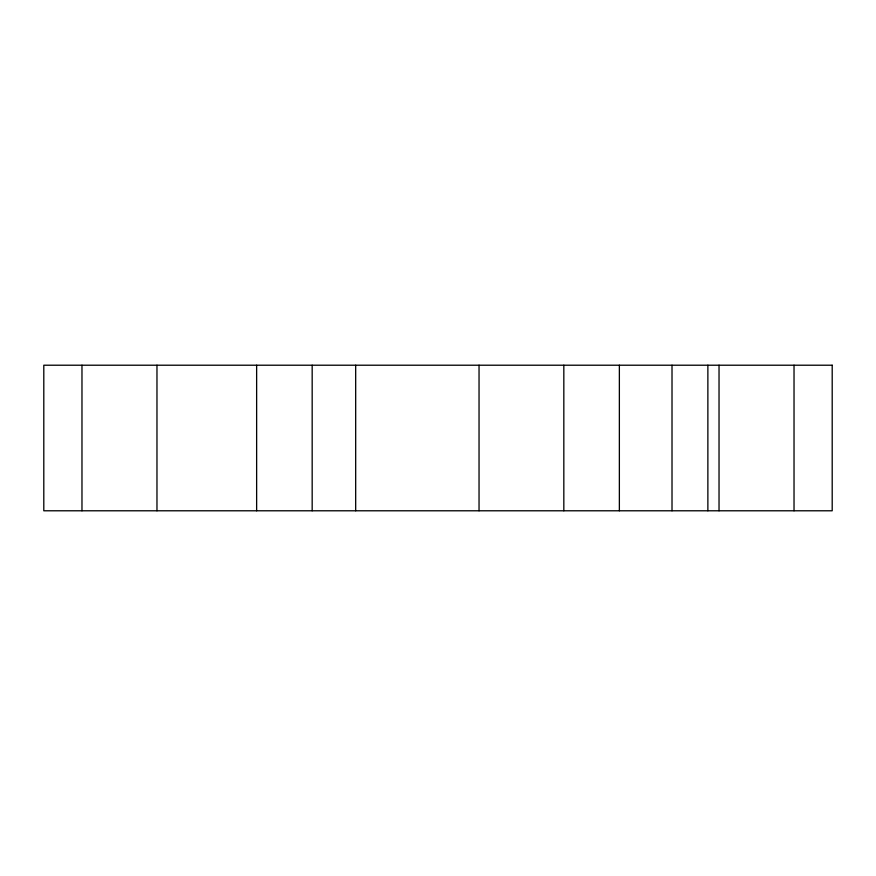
<?xml version="1.0" encoding="UTF-8"?>
<svg xmlns="http://www.w3.org/2000/svg" width="876" height="876" viewBox="0 0 876 876"><rect width="100%" height="100%" fill="white"/><g stroke="black" fill="none" stroke-linecap="round" stroke-linejoin="round"><path stroke-width="1.31" d="M794.028 365.215L794.028 510.785M719.032 365.215L719.032 510.785M707.874 365.215L707.874 510.785M672.012 365.215L672.012 510.785M619.365 365.215L619.365 510.785M563.826 365.215L563.826 510.785M479.041 365.215L479.041 510.785M355.678 365.215L355.678 510.785M312.174 365.215L312.174 510.785M256.635 365.215L256.635 510.785M156.968 365.215L156.968 510.785M81.972 365.215L81.972 510.785M832.2 365.215L43.8 365.215L43.8 510.785L832.2 510.785L832.2 365.215"/></g></svg>
